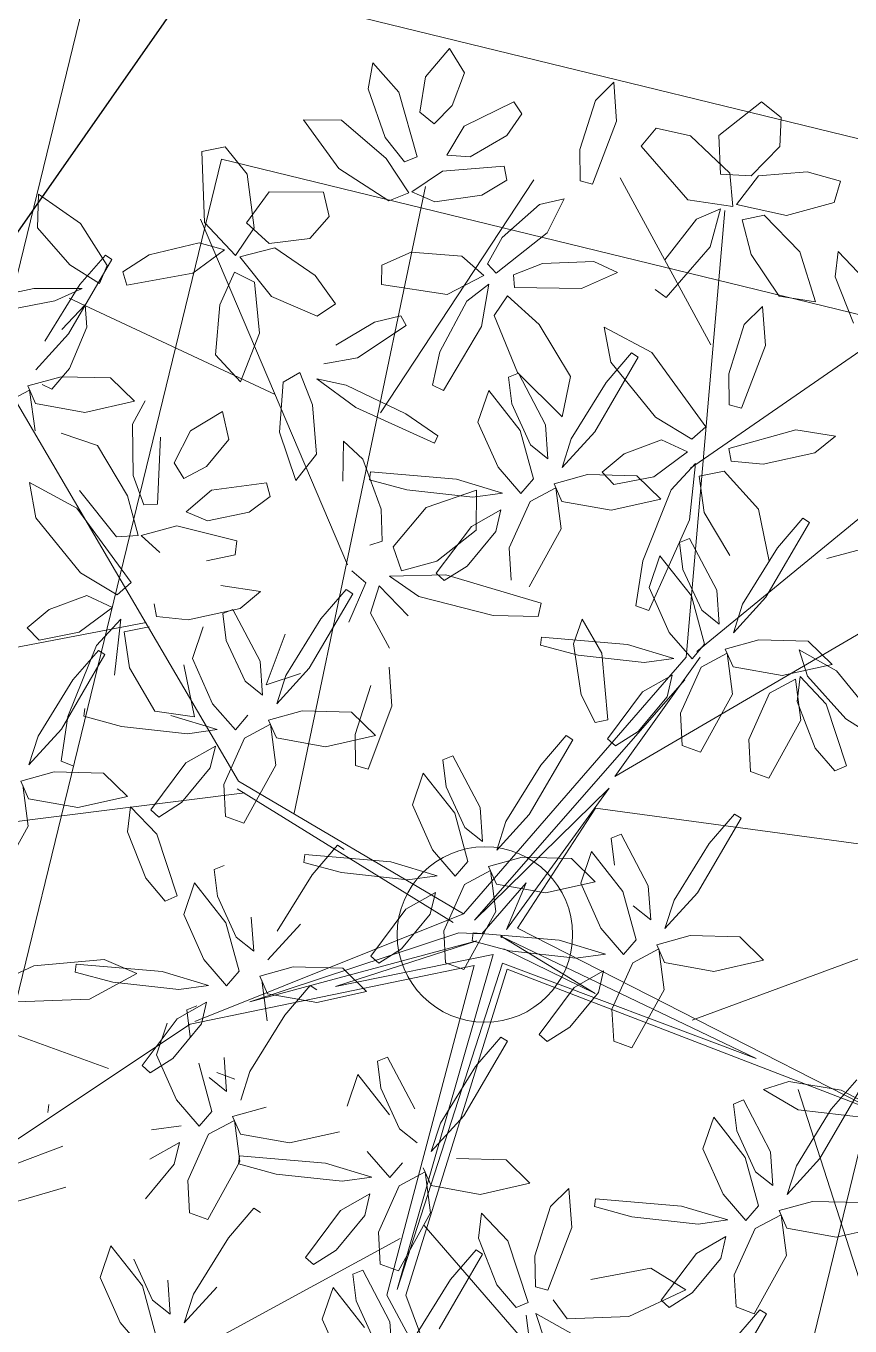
# Model space of a CAD drawing. Header units: millimetres. Extents: x 4980 to 19099, y 3891 to 5773.
# Drawn here: x 11226.82 to 11250.93, y 4977.49 to 5015.51 of the extents above; entities that cross this region are included whole.
import ezdxf

# ---------------------------------------------------------------- set-up
doc = ezdxf.new("R2010")
doc.units = ezdxf.units.MM
doc.layers.add('a yazı', color=30, linetype='Continuous')
for name, color, linetype, lineweight in [('no3_ahşap gorunus on kalın', 34, 'Continuous', 20), ('no3_duvar tarama', 253, 'Continuous', 9), ('no3_ölçü tefriş', 252, 'Continuous', 0)]:
    doc.layers.add(name, color=color, linetype=linetype, lineweight=lineweight)

# ---------------------------------------------------------------- blocks, each defined once
blk = doc.blocks.new('p34')
at = {"color": 44}
for p, q in [((1694.436, -14137.067), (1688.808, -14122.302)), ((1685.654, -14135.103), (1687.026, -14122.623)), ((1698.592, -14133.078), (1693.838, -14122.703)), ((1694.72, -14136.809), (1705.34, -14126.519)), ((1705.965, -14135.169), (1707.275, -14128.65)), ((1701.623, -14138.41), (1710.428, -14131.837)), ((1687.482, -14137.116), (1682.755, -14132.766)), ((1692.198, -14143.891), (1694.497, -14136.818)), ((1692.508, -14144.125), (1694.72, -14136.809)), ((1691.114, -14144.782), (1687.482, -14137.116)), ((1692.508, -14144.125), (1687.589, -14137.234)), ((1682.842, -14144.569), (1676.283, -14137.346)), ((1694.199, -14138.612), (1712.916, -14138.004)), ((1706.176, -14138.29), (1713.856, -14141.038)), ((1691.944, -14144.122), (1688.533, -14138.654)), ((1688.533, -14138.654), (1691.834, -14144.693)), ((1691.834, -14144.693), (1689.564, -14140.991)), ((1689.564, -14140.991), (1691.56, -14145.247)), ((1710.391, -14147.209), (1714.509, -14143.47)), ((1692.072, -14144.782), (1691.944, -14144.122)), ((1692.508, -14144.125), (1701.348, -14148.674)), ((1692.412, -14144.474), (1697.09, -14147.395)), ((1700.697, -14148.791), (1692.412, -14144.474)), ((1681.141, -14144.583), (1678.323, -14147.141)), ((1691.114, -14144.782), (1681.141, -14144.583)), ((1691.56, -14145.247), (1681.376, -14144.838)), ((1681.376, -14144.838), (1691.38, -14145.568)), ((1693.827, -14145.686), (1692.072, -14144.782)), ((1683.379, -14145.161), (1673.489, -14159.11)), ((1681.275, -14145.128), (1678.323, -14147.141)), ((1691.245, -14145.741), (1681.275, -14145.128)), ((1690.433, -14153.439), (1692.127, -14145.361)), ((1691.38, -14145.568), (1690.433, -14153.439)), ((1692.127, -14145.361), (1691.165, -14148.417)), ((1691.165, -14148.417), (1691.795, -14145.506)), ((1697.09, -14147.395), (1692.365, -14145.451)), ((1692.365, -14145.451), (1693.827, -14145.686)), ((1689.745, -14157.312), (1691.245, -14145.741)), ((1692.477, -14145.759), (1689.745, -14157.312)), ((1696.426, -14147.139), (1692.477, -14145.759)), ((1701.348, -14148.674), (1714.309, -14146.676)), ((1696.426, -14147.139), (1697.633, -14158.576)), ((1701.444, -14149.067), (1697.468, -14147.471)), ((1709.373, -14159.799), (1697.468, -14147.471)), ((1706.751, -14147.489), (1713.483, -14153.476)), ((1701.586, -14148.938), (1711.355, -14156.272)), ((1691.075, -14151.353), (1700.732, -14165.701)), ((1705.13, -14151.986), (1709.373, -14159.799)), ((1689.842, -14154.849), (1677.356, -14162.512))]:
    blk.add_line(p, q, dxfattribs=at)
at = {"color": 68}
for p, q in [((1707.299, -14127.572), (1706.194, -14125.302)), ((1706.287, -14126.49), (1707.094, -14128.259)), ((1703.816, -14127.522), (1704.388, -14128.161)), ((1704.492, -14128.078), (1704.044, -14128.424)), ((1704.987, -14128.966), (1704.492, -14128.078)), ((1704.388, -14128.161), (1703.265, -14128.596)), ((1704.044, -14128.424), (1704.133, -14129.884)), ((1704.632, -14128.476), (1704.57, -14128.785)), ((1705.009, -14128.198), (1706.251, -14128.874)), ((1703.386, -14129.355), (1703.285, -14130.469)), ((1681.985, -14134.71), (1681.018, -14133.025)), ((1682.293, -14133.116), (1683.135, -14134.34))]:
    blk.add_line(p, q, dxfattribs=at)
at = {"color": 66}
for p, q in [((1709.056, -14127.259), (1708.222, -14128.44)), ((1710.011, -14127.055), (1709.056, -14127.259)), ((1709.476, -14128.448), (1710.011, -14127.055)), ((1707.641, -14128.944), (1707.299, -14127.572)), ((1707.732, -14128.861), (1705.883, -14128.258)), ((1707.094, -14128.259), (1707.641, -14128.944)), ((1708.222, -14128.44), (1707.903, -14129.405)), ((1708.46, -14129.501), (1709.476, -14128.448)), ((1700.797, -14129.224), (1701.756, -14128.794)), ((1701.756, -14128.794), (1701.364, -14130.323)), ((1704.57, -14128.785), (1705.276, -14129.141)), ((1706.251, -14128.874), (1708.67, -14129.595)), ((1707.196, -14129.148), (1706.333, -14128.656)), ((1708.746, -14129.378), (1707.732, -14128.861)), ((1699.551, -14130.874), (1700.797, -14129.224)), ((1705.293, -14130.379), (1704.987, -14128.966)), ((1705.276, -14129.141), (1706.574, -14129.345)), ((1706.574, -14129.345), (1707.196, -14129.148)), ((1707.903, -14129.405), (1708.46, -14129.501)), ((1708.67, -14129.595), (1708.746, -14129.378)), ((1697.617, -14129.738), (1697.348, -14130.162)), ((1698.284, -14130.237), (1697.617, -14129.738)), ((1708.045, -14130.193), (1708.391, -14129.995)), ((1708.391, -14129.995), (1709.057, -14130.621)), ((1697.348, -14130.162), (1697.846, -14131.243)), ((1698.948, -14131.205), (1698.284, -14130.237)), ((1708.844, -14131.988), (1708.045, -14130.193)), ((1691.987, -14131.136), (1690.112, -14130.628)), ((1693.111, -14130.701), (1691.987, -14131.136)), ((1693.214, -14130.618), (1692.766, -14130.964)), ((1693.709, -14131.506), (1693.214, -14130.618)), ((1694.606, -14130.798), (1693.732, -14130.738)), ((1693.732, -14130.738), (1694.973, -14131.414)), ((1709.057, -14130.621), (1709.746, -14131.962)), ((1692.766, -14130.964), (1692.855, -14132.424)), ((1699.174, -14132.068), (1699.551, -14130.874)), ((1687.498, -14134.079), (1686.764, -14131.488)), ((1687.271, -14131.287), (1688.052, -14132.266)), ((1697.846, -14131.243), (1698.783, -14132.024)), ((1698.783, -14132.024), (1698.948, -14131.205)), ((1688.052, -14132.266), (1688.726, -14134.221)), ((1699.623, -14132.377), (1699.174, -14132.068)), ((1688.395, -14133.462), (1688.166, -14133.487)), ((1688.785, -14135.956), (1688.395, -14133.462)), ((1684.219, -14133.661), (1683.99, -14133.686)), ((1688.166, -14133.487), (1688.136, -14134.625)), ((1688.549, -14135.256), (1687.498, -14134.079)), ((1688.726, -14134.221), (1688.549, -14135.256)), ((1688.136, -14134.625), (1688.387, -14136.553)), ((1679.661, -14136.312), (1678.517, -14137.197)), ((1680.634, -14136.398), (1679.661, -14136.312)), ((1679.714, -14137.573), (1680.634, -14136.398)), ((1678.517, -14137.197), (1677.929, -14138.025)), ((1680.409, -14137.146), (1679.38, -14137.964)), ((1678.433, -14138.281), (1679.714, -14137.573)), ((1679.38, -14137.964), (1679.105, -14138.555)), ((1679.105, -14138.555), (1680.052, -14138.253)), ((1679.829, -14139.082), (1678.955, -14139.021)), ((1678.955, -14139.021), (1680.196, -14139.698))]:
    blk.add_line(p, q, dxfattribs=at)
at = {"color": 64}
for p, q in [((1704.133, -14129.884), (1704.797, -14131.22)), ((1701.364, -14130.323), (1699.623, -14132.377)), ((1700.821, -14131.648), (1701.878, -14130.272)), ((1704.797, -14131.22), (1705.293, -14130.379)), ((1696.454, -14131.401), (1694.606, -14130.798)), ((1703.285, -14130.469), (1702.057, -14131.672)), ((1694.015, -14132.919), (1693.709, -14131.506)), ((1694.056, -14131.628), (1695.374, -14131.51)), ((1694.973, -14131.414), (1697.392, -14132.135)), ((1695.374, -14131.51), (1697.589, -14131.832)), ((1697.468, -14131.918), (1696.454, -14131.401)), ((1702.674, -14131.693), (1704.136, -14131.323)), ((1704.136, -14131.323), (1704.878, -14131.515)), ((1710.362, -14131.973), (1712.36, -14131.405)), ((1712.36, -14131.405), (1712.656, -14132.03)), ((1694.01, -14132.023), (1694.056, -14131.628)), ((1695.726, -14131.939), (1695.498, -14131.964)), ((1697.392, -14132.135), (1697.468, -14131.918)), ((1697.589, -14131.832), (1698.51, -14132.338)), ((1701.005, -14132.25), (1700.821, -14131.648)), ((1702.057, -14131.672), (1701.005, -14132.25)), ((1701.915, -14132.202), (1702.674, -14131.693)), ((1695.498, -14131.964), (1695.467, -14133.101)), ((1698.51, -14132.338), (1696.87, -14132.551)), ((1702.029, -14132.583), (1701.915, -14132.202)), ((1703.958, -14132.208), (1702.029, -14132.583)), ((1709.726, -14132.729), (1708.844, -14131.988)), ((1709.636, -14133.084), (1710.362, -14131.973)), ((1709.746, -14131.962), (1709.726, -14132.729)), ((1712.656, -14132.03), (1712.029, -14132.843)), ((1692.855, -14132.424), (1693.519, -14133.76)), ((1697.182, -14132.921), (1698.174, -14132.525)), ((1698.174, -14132.525), (1698.489, -14133.202)), ((1700.676, -14132.987), (1701.027, -14132.343)), ((1701.027, -14132.343), (1701.553, -14133.285)), ((1693.519, -14133.76), (1694.015, -14132.919)), ((1696.131, -14133.945), (1697.182, -14132.921)), ((1702.946, -14133.155), (1703.323, -14132.77)), ((1703.323, -14132.77), (1704.345, -14133.016)), ((1704.345, -14133.016), (1705.111, -14133.791)), ((1706.68, -14133.201), (1708.13, -14132.973)), ((1708.13, -14132.973), (1709.159, -14133.168)), ((1710.553, -14133.415), (1709.636, -14133.084)), ((1712.029, -14132.843), (1710.553, -14133.415)), ((1695.467, -14133.101), (1695.718, -14135.029)), ((1699.172, -14133.181), (1698.827, -14133.333)), ((1698.827, -14133.333), (1698.959, -14134.26)), ((1701.553, -14133.285), (1701.542, -14135.094)), ((1701.9, -14134.124), (1702.007, -14133.45)), ((1702.007, -14133.45), (1702.804, -14134.026)), ((1703.439, -14133.722), (1702.946, -14133.155)), ((1706.084, -14134.092), (1706.68, -14133.201)), ((1708.726, -14134.39), (1709.632, -14133.207)), ((1709.159, -14133.168), (1709.009, -14133.807)), ((1709.632, -14133.207), (1710.124, -14134.144)), ((1710.218, -14133.955), (1710.642, -14133.163)), ((1710.642, -14133.163), (1711.681, -14133.597)), ((1704.364, -14134.167), (1703.439, -14133.722)), ((1705.111, -14133.791), (1704.364, -14134.167)), ((1709.009, -14133.807), (1707.601, -14134.295)), ((1711.681, -14133.597), (1712.048, -14135.141)), ((1691.321, -14134.842), (1692.515, -14134.003)), ((1692.515, -14134.003), (1693.247, -14133.916)), ((1693.247, -14133.916), (1692.648, -14134.852)), ((1696.248, -14135.107), (1696.131, -14133.945)), ((1702.436, -14135.243), (1701.9, -14134.124)), ((1702.804, -14134.026), (1703.397, -14135.533)), ((1707.601, -14134.295), (1706.084, -14134.092)), ((1710.124, -14134.144), (1709.626, -14135.48)), ((1710.641, -14135.074), (1710.218, -14133.955)), ((1712.824, -14135.418), (1713.963, -14134.069)), ((1713.963, -14134.069), (1714.22, -14135.158)), ((1693.301, -14134.514), (1693.151, -14134.791)), ((1694.874, -14135.185), (1693.301, -14134.514)), ((1696.04, -14135.844), (1696.116, -14134.433)), ((1697.652, -14134.445), (1696.248, -14135.107)), ((1698.959, -14134.26), (1699.644, -14135.657)), ((1701.126, -14135.14), (1700.758, -14134.372)), ((1708.476, -14135.818), (1708.726, -14134.39)), ((1690.806, -14135.558), (1691.321, -14134.842)), ((1692.648, -14134.852), (1691.036, -14135.857)), ((1693.151, -14134.791), (1693.721, -14135.339)), ((1697.887, -14134.65), (1696.743, -14135.534)), ((1698.86, -14134.736), (1697.887, -14134.65)), ((1700.262, -14136.123), (1700.157, -14134.95)), ((1693.721, -14135.339), (1694.902, -14135.915)), ((1695.554, -14135.909), (1694.874, -14135.185)), ((1695.718, -14135.029), (1696.04, -14135.844)), ((1699.374, -14135.205), (1698.635, -14135.483)), ((1699.56, -14135.459), (1699.374, -14135.205)), ((1701.542, -14135.094), (1701.126, -14135.14)), ((1703.03, -14135.736), (1702.436, -14135.243)), ((1706.366, -14135.309), (1704.923, -14135.551)), ((1706.757, -14135.718), (1706.366, -14135.309)), ((1711.392, -14135.47), (1710.641, -14135.074)), ((1712.048, -14135.141), (1711.392, -14135.47)), ((1714.22, -14135.158), (1713.439, -14136.689)), ((1691.036, -14135.857), (1690.806, -14135.558)), ((1696.743, -14135.534), (1696.154, -14136.363)), ((1698.635, -14135.483), (1697.606, -14136.301)), ((1698.277, -14136.591), (1699.56, -14135.459)), ((1699.644, -14135.657), (1700.262, -14136.123)), ((1703.397, -14135.533), (1703.03, -14135.736)), ((1704.923, -14135.551), (1703.665, -14136.352)), ((1705.927, -14136.303), (1706.757, -14135.718)), ((1709.626, -14135.48), (1708.962, -14136.255)), ((1712.258, -14137.059), (1712.824, -14135.418)), ((1714.03, -14136.513), (1715.299, -14135.697)), ((1715.299, -14135.697), (1716.064, -14135.644)), ((1716.064, -14135.644), (1715.411, -14136.594)), ((1685.969, -14136.037), (1685.82, -14136.314)), ((1687.543, -14136.708), (1685.969, -14136.037)), ((1688.709, -14137.368), (1688.785, -14135.956)), ((1694.902, -14135.915), (1695.554, -14135.909)), ((1708.962, -14136.255), (1708.476, -14135.818)), ((1686.38, -14136.372), (1685.235, -14137.256)), ((1685.82, -14136.314), (1686.39, -14136.862)), ((1687.352, -14136.458), (1686.38, -14136.372)), ((1690.556, -14136.173), (1689.412, -14137.057)), ((1691.529, -14136.259), (1690.556, -14136.173)), ((1690.608, -14137.433), (1691.529, -14136.259)), ((1693.628, -14136.687), (1694.527, -14136.412)), ((1694.527, -14136.412), (1695.987, -14136.683)), ((1696.154, -14136.363), (1696.659, -14136.619)), ((1697.606, -14136.301), (1697.331, -14136.893)), ((1703.665, -14136.352), (1704.553, -14136.756)), ((1704.553, -14136.756), (1705.927, -14136.303)), ((1707.172, -14136.345), (1707.573, -14137.254)), ((1713.472, -14137.236), (1714.03, -14136.513)), ((1684.211, -14136.752), (1684.532, -14137.567)), ((1686.39, -14136.862), (1687.571, -14137.439)), ((1688.223, -14137.432), (1687.543, -14136.708)), ((1688.387, -14136.553), (1688.709, -14137.368)), ((1692.043, -14136.728), (1691.304, -14137.007)), ((1692.229, -14136.982), (1692.043, -14136.728)), ((1693.561, -14137.249), (1693.628, -14136.687)), ((1695.987, -14136.683), (1696.56, -14137.323)), ((1697.331, -14136.893), (1698.277, -14136.591)), ((1708.711, -14137.493), (1707.789, -14136.556)), ((1713.439, -14136.689), (1712.625, -14137.57)), ((1715.411, -14136.594), (1713.702, -14137.561)), ((1682.213, -14137.061), (1683.394, -14137.637)), ((1684.046, -14137.631), (1683.366, -14136.907)), ((1685.235, -14137.256), (1684.647, -14138.085)), ((1687.867, -14136.927), (1687.127, -14137.206)), ((1688.052, -14137.181), (1687.867, -14136.927)), ((1689.412, -14137.057), (1688.823, -14137.886)), ((1691.304, -14137.007), (1690.275, -14137.825)), ((1695.436, -14137.758), (1693.561, -14137.249)), ((1698.206, -14137.822), (1697.652, -14136.93)), ((1697.652, -14136.93), (1699.22, -14137.114)), ((1712.625, -14137.57), (1712.258, -14137.059)), ((1713.702, -14137.561), (1713.472, -14137.236)), ((1714.988, -14137.328), (1716.034, -14137.236)), ((1716.034, -14137.236), (1717.007, -14137.729)), ((1683.394, -14137.637), (1684.046, -14137.631)), ((1685.151, -14138.341), (1686.432, -14137.632)), ((1687.571, -14137.439), (1688.223, -14137.432)), ((1689.328, -14138.142), (1690.608, -14137.433)), ((1698.054, -14137.419), (1697.18, -14137.359)), ((1697.18, -14137.359), (1698.422, -14138.035)), ((1699.903, -14138.022), (1698.054, -14137.419)), ((1705.114, -14137.437), (1703.966, -14137.697)), ((1709.066, -14138.199), (1708.711, -14137.493)), ((1709.83, -14137.432), (1710.381, -14137.303)), ((1709.994, -14139.368), (1709.83, -14137.432)), ((1710.381, -14137.303), (1710.947, -14138.053)), ((1712.547, -14138.374), (1712.675, -14137.652)), ((1712.675, -14137.652), (1713.472, -14138.378)), ((1714.752, -14137.813), (1714.988, -14137.328)), ((1686.098, -14138.024), (1685.823, -14138.615)), ((1688.823, -14137.886), (1689.328, -14138.142)), ((1690.275, -14137.825), (1690, -14138.416)), ((1698.422, -14138.035), (1700.841, -14138.756)), ((1700.917, -14138.539), (1699.903, -14138.022)), ((1715.4, -14138.193), (1714.752, -14137.813)), ((1682.053, -14138.971), (1682.121, -14138.409)), ((1682.121, -14138.409), (1683.019, -14138.134)), ((1683.019, -14138.134), (1684.48, -14138.406)), ((1684.48, -14138.406), (1685.052, -14139.045)), ((1684.647, -14138.085), (1685.151, -14138.341)), ((1685.823, -14138.615), (1686.77, -14138.313)), ((1686.23, -14138.772), (1686.297, -14138.21)), ((1690, -14138.416), (1690.946, -14138.114)), ((1708.833, -14138.411), (1709.066, -14138.199)), ((1710.947, -14138.053), (1711.192, -14139.518)), ((1713.064, -14139.662), (1712.547, -14138.374)), ((1713.472, -14138.378), (1714.037, -14140.097)), ((1714.068, -14139.064), (1713.956, -14138.391)), ((1713.956, -14138.391), (1714.894, -14138.684)), ((1716.419, -14138.322), (1715.4, -14138.193)), ((1689.332, -14138.763), (1688.884, -14139.108)), ((1689.827, -14139.65), (1689.332, -14138.763)), ((1700.841, -14138.756), (1700.917, -14138.539)), ((1701.487, -14138.568), (1701.24, -14139.054)), ((1714.894, -14138.684), (1715.935, -14139.924)), ((1681.677, -14139.685), (1679.829, -14139.082)), ((1683.928, -14139.48), (1682.053, -14138.971)), ((1685.052, -14139.045), (1683.928, -14139.48)), ((1685.155, -14138.962), (1684.708, -14139.307)), ((1685.65, -14139.849), (1685.155, -14138.962)), ((1686.547, -14139.142), (1685.673, -14139.081)), ((1688.396, -14139.744), (1686.547, -14139.142)), ((1689.228, -14138.846), (1688.105, -14139.281)), ((1688.884, -14139.108), (1688.973, -14140.569)), ((1689.849, -14138.882), (1691.091, -14139.558)), ((1692.572, -14139.545), (1690.723, -14138.943)), ((1701.24, -14139.054), (1700.006, -14138.839)), ((1702.343, -14138.908), (1702.54, -14139.23)), ((1702.54, -14139.23), (1703.441, -14138.976)), ((1714.932, -14139.954), (1714.068, -14139.064)), ((1683.85, -14139.46), (1683.819, -14140.597)), ((1684.079, -14139.435), (1683.85, -14139.46)), ((1684.468, -14141.929), (1684.079, -14139.435)), ((1684.708, -14139.307), (1684.796, -14140.768)), ((1693.586, -14140.062), (1692.572, -14139.545)), ((1692.867, -14139.229), (1692.836, -14140.366)), ((1693.096, -14139.204), (1692.867, -14139.229)), ((1693.485, -14141.698), (1693.096, -14139.204)), ((1700.415, -14139.392), (1699.544, -14140.179)), ((1701.248, -14139.447), (1700.415, -14139.392)), ((1700.599, -14140.479), (1701.248, -14139.447)), ((1710.787, -14140.275), (1709.994, -14139.368)), ((1711.192, -14139.518), (1710.787, -14140.275)), ((1682.691, -14140.201), (1681.677, -14139.685)), ((1689.409, -14140.261), (1688.396, -14139.744)), ((1690.133, -14141.064), (1689.827, -14139.65)), ((1701.216, -14140.656), (1701.596, -14139.676)), ((1701.596, -14139.676), (1702.024, -14141.273)), ((1701.826, -14139.985), (1702.454, -14139.583)), ((1713.656, -14140.273), (1713.064, -14139.662)), ((1682.615, -14140.419), (1682.691, -14140.201)), ((1689.333, -14140.479), (1689.409, -14140.261)), ((1702.35, -14140.915), (1701.826, -14139.985)), ((1710.947, -14140.612), (1711.149, -14140.294)), ((1711.149, -14140.294), (1711.999, -14140.532)), ((1714.037, -14140.097), (1713.656, -14140.273)), ((1683.819, -14140.597), (1684.07, -14142.525)), ((1688.973, -14140.569), (1689.637, -14141.905)), ((1712.444, -14141.783), (1710.947, -14140.612)), ((1711.999, -14140.532), (1713.196, -14141.367)), ((1684.796, -14140.768), (1685.46, -14142.104)), ((1689.637, -14141.905), (1690.133, -14141.064)), ((1681.653, -14142.01), (1681.503, -14142.287)), ((1683.226, -14142.681), (1681.653, -14142.01)), ((1687.212, -14142.232), (1686.239, -14142.146)), ((1681.503, -14142.287), (1682.073, -14142.834)), ((1686.291, -14143.406), (1687.212, -14142.232)), ((1680.019, -14142.917), (1678.875, -14143.801)), ((1680.992, -14143.003), (1680.019, -14142.917)), ((1682.073, -14142.834), (1683.254, -14143.411)), ((1683.906, -14143.405), (1683.226, -14142.681)), ((1686.987, -14142.979), (1685.958, -14143.797)), ((1686.629, -14144.086), (1687.912, -14142.955)), ((1687.726, -14142.701), (1686.987, -14142.979)), ((1687.912, -14142.955), (1687.726, -14142.701)), ((1680.071, -14144.177), (1680.992, -14143.003)), ((1680.409, -14144.857), (1681.692, -14143.726)), ((1681.506, -14143.472), (1680.767, -14143.75)), ((1681.692, -14143.726), (1681.506, -14143.472)), ((1680.767, -14143.75), (1679.738, -14144.568)), ((1679.463, -14145.16), (1680.409, -14144.857))]:
    blk.add_line(p, q, dxfattribs=at)
at = {"color": 62}
for p, q in [((1706.693, -14136.245), (1706.151, -14137.55)), ((1706.725, -14137.12), (1706.693, -14136.245)), ((1696.663, -14137.239), (1696.215, -14137.585)), ((1697.158, -14138.127), (1696.663, -14137.239)), ((1706.32, -14139.022), (1706.725, -14137.12)), ((1707.573, -14137.254), (1708.833, -14138.411)), ((1696.56, -14137.323), (1695.436, -14137.758)), ((1696.215, -14137.585), (1696.304, -14139.046)), ((1704.734, -14138.111), (1705.114, -14137.437)), ((1706.151, -14137.55), (1705.689, -14140.032)), ((1717.007, -14137.729), (1716.419, -14138.322)), ((1697.464, -14139.541), (1697.158, -14138.127)), ((1703.441, -14138.976), (1704.734, -14138.111)), ((1704.425, -14138.414), (1704.196, -14138.439)), ((1704.814, -14140.908), (1704.425, -14138.414)), ((1704.196, -14138.439), (1704.165, -14139.576)), ((1696.304, -14139.046), (1696.968, -14140.382)), ((1705.913, -14140.084), (1706.32, -14139.022)), ((1696.968, -14140.382), (1697.464, -14139.541)), ((1707.316, -14139.582), (1708.316, -14139.555)), ((1708.316, -14139.555), (1709.94, -14139.971)), ((1695.975, -14140.027), (1696.855, -14139.797)), ((1696.855, -14139.797), (1698.359, -14139.901)), ((1702.454, -14139.583), (1703.798, -14140.247)), ((1704.165, -14139.576), (1704.416, -14141.504)), ((1707.24, -14139.93), (1707.316, -14139.582)), ((1709.326, -14140.566), (1707.24, -14139.93)), ((1715.935, -14139.924), (1715.651, -14140.233)), ((1693.51, -14140.28), (1693.586, -14140.062)), ((1695.964, -14140.404), (1695.975, -14140.027)), ((1699.004, -14140.296), (1697.913, -14140.644)), ((1703.798, -14140.247), (1704.641, -14141.55)), ((1705.689, -14140.032), (1705.913, -14140.084)), ((1709.94, -14139.971), (1710.576, -14140.474)), ((1715.651, -14140.233), (1714.932, -14139.954)), ((1692.836, -14140.366), (1693.088, -14142.294)), ((1697.913, -14140.644), (1695.964, -14140.404)), ((1701.191, -14142.894), (1701.216, -14140.656)), ((1710.576, -14140.474), (1709.326, -14140.566)), ((1701.999, -14140.989), (1701.849, -14141.266)), ((1703.572, -14141.66), (1701.999, -14140.989)), ((1703.505, -14141.82), (1702.35, -14140.915)), ((1704.738, -14142.319), (1704.814, -14140.908)), ((1709.724, -14140.847), (1708.264, -14141.905)), ((1710.381, -14141.086), (1709.724, -14140.847)), ((1701.849, -14141.266), (1702.419, -14141.813)), ((1702.024, -14141.273), (1701.881, -14144.178)), ((1706.585, -14141.125), (1705.441, -14142.009)), ((1707.558, -14141.211), (1706.585, -14141.125)), ((1706.638, -14142.385), (1707.558, -14141.211)), ((1709.787, -14142.189), (1710.381, -14141.086)), ((1710.662, -14141.231), (1711.019, -14141.112)), ((1711.104, -14143.144), (1710.662, -14141.231)), ((1711.019, -14141.112), (1711.537, -14141.86)), ((1713.196, -14141.367), (1713.529, -14142.025)), ((1690.67, -14141.779), (1690.521, -14142.056)), ((1692.243, -14142.45), (1690.67, -14141.779)), ((1693.409, -14143.109), (1693.485, -14141.698)), ((1702.419, -14141.813), (1703.6, -14142.39)), ((1704.641, -14141.55), (1703.505, -14141.82)), ((1704.252, -14142.384), (1703.572, -14141.66)), ((1704.416, -14141.504), (1704.738, -14142.319)), ((1708.072, -14141.68), (1707.333, -14141.958)), ((1708.258, -14141.934), (1708.072, -14141.68)), ((1713.529, -14142.025), (1712.444, -14141.783)), ((1684.392, -14143.34), (1684.468, -14141.929)), ((1690.521, -14142.056), (1691.09, -14142.603)), ((1695.257, -14141.915), (1694.112, -14142.799)), ((1696.229, -14142.001), (1695.257, -14141.915)), ((1695.309, -14143.175), (1696.229, -14142.001)), ((1705.441, -14142.009), (1704.853, -14142.838)), ((1707.333, -14141.958), (1706.304, -14142.776)), ((1706.976, -14143.065), (1708.258, -14141.934)), ((1708.264, -14141.905), (1707.316, -14143.481)), ((1708.521, -14143.442), (1709.787, -14142.189)), ((1711.537, -14141.86), (1711.955, -14143.309)), ((1714.154, -14142.358), (1715.034, -14142.128)), ((1715.034, -14142.128), (1716.539, -14142.232)), ((1684.07, -14142.525), (1684.392, -14143.34)), ((1691.09, -14142.603), (1692.271, -14143.18)), ((1692.923, -14143.174), (1692.243, -14142.45)), ((1693.088, -14142.294), (1693.409, -14143.109)), ((1696.743, -14142.47), (1696.004, -14142.748)), ((1696.929, -14142.724), (1696.743, -14142.47)), ((1703.6, -14142.39), (1704.252, -14142.384)), ((1705.357, -14143.093), (1706.638, -14142.385)), ((1714.144, -14142.735), (1714.154, -14142.358)), ((1716.539, -14142.232), (1717.184, -14142.627)), ((1694.112, -14142.799), (1693.524, -14143.628)), ((1696.004, -14142.748), (1694.975, -14143.566)), ((1695.647, -14143.855), (1696.929, -14142.724)), ((1701.483, -14144.185), (1701.191, -14142.894)), ((1702.327, -14143.162), (1703.225, -14142.886)), ((1703.225, -14142.886), (1704.686, -14143.158)), ((1704.853, -14142.838), (1705.357, -14143.093)), ((1706.304, -14142.776), (1706.029, -14143.368)), ((1716.093, -14142.974), (1714.144, -14142.735)), ((1717.184, -14142.627), (1716.093, -14142.974)), ((1685.095, -14143.03), (1684.507, -14143.859)), ((1692.271, -14143.18), (1692.923, -14143.174)), ((1694.028, -14143.883), (1695.309, -14143.175)), ((1704.686, -14143.158), (1705.258, -14143.797)), ((1711.805, -14144.05), (1711.104, -14143.144)), ((1711.955, -14143.309), (1711.805, -14144.05)), ((1683.254, -14143.411), (1683.906, -14143.405)), ((1690.998, -14143.952), (1691.896, -14143.677)), ((1691.896, -14143.677), (1693.357, -14143.948)), ((1693.524, -14143.628), (1694.028, -14143.883)), ((1694.975, -14143.566), (1694.7, -14144.158)), ((1704.134, -14144.232), (1702.259, -14143.724)), ((1705.361, -14143.714), (1704.913, -14144.06)), ((1705.856, -14144.602), (1705.361, -14143.714)), ((1707.316, -14143.481), (1708.521, -14143.442)), ((1681.98, -14144.183), (1682.879, -14143.907)), ((1682.879, -14143.907), (1684.339, -14144.179)), ((1684.507, -14143.859), (1685.011, -14144.114)), ((1685.958, -14143.797), (1685.683, -14144.389)), ((1690.93, -14144.514), (1690.998, -14143.952)), ((1693.357, -14143.948), (1693.929, -14144.588)), ((1694.7, -14144.158), (1695.647, -14143.855)), ((1705.258, -14143.797), (1704.134, -14144.232)), ((1704.913, -14144.06), (1705.002, -14145.52)), ((1708.601, -14144.497), (1706.753, -14143.894)), ((1709.204, -14144.484), (1710.162, -14144.053)), ((1710.162, -14144.053), (1709.771, -14145.583)), ((1714.353, -14145.55), (1715.553, -14143.855)), ((1715.553, -14143.855), (1716.176, -14144.156)), ((1681.913, -14144.745), (1681.98, -14144.183)), ((1684.339, -14144.179), (1684.912, -14144.818)), ((1694.032, -14144.504), (1693.584, -14144.85)), ((1694.527, -14145.392), (1694.032, -14144.504)), ((1700.684, -14144.451), (1700.653, -14145.588)), ((1700.912, -14144.426), (1700.684, -14144.451)), ((1701.302, -14146.92), (1700.912, -14144.426)), ((1701.881, -14144.178), (1701.483, -14144.185)), ((1709.615, -14145.014), (1708.601, -14144.497)), ((1716.176, -14144.156), (1716.196, -14145.183)), ((1683.788, -14145.253), (1681.913, -14144.745)), ((1684.912, -14144.818), (1683.788, -14145.253)), ((1685.015, -14144.735), (1684.567, -14145.081)), ((1686.407, -14144.915), (1685.533, -14144.855)), ((1685.533, -14144.855), (1686.774, -14145.531)), ((1692.805, -14145.023), (1690.93, -14144.514)), ((1691.807, -14144.554), (1691.776, -14145.691)), ((1692.036, -14144.529), (1691.807, -14144.554)), ((1692.425, -14147.023), (1692.036, -14144.529)), ((1693.929, -14144.588), (1692.805, -14145.023)), ((1693.584, -14144.85), (1693.673, -14146.31)), ((1695.424, -14144.684), (1694.55, -14144.624)), ((1694.55, -14144.624), (1695.791, -14145.3)), ((1697.273, -14145.287), (1695.424, -14144.684)), ((1684.567, -14145.081), (1684.656, -14146.541)), ((1688.255, -14145.518), (1686.407, -14144.915)), ((1709.539, -14145.231), (1709.615, -14145.014)), ((1711.431, -14145.614), (1711.577, -14145.243)), ((1716.196, -14145.183), (1715.404, -14146.554)), ((1685.816, -14147.036), (1685.51, -14145.623)), ((1686.774, -14145.531), (1689.193, -14146.252)), ((1689.269, -14146.035), (1688.255, -14145.518)), ((1694.833, -14146.806), (1694.527, -14145.392)), ((1695.791, -14145.3), (1698.21, -14146.021)), ((1698.286, -14145.804), (1697.273, -14145.287)), ((1699.554, -14145.948), (1700.951, -14145.379)), ((1700.653, -14145.588), (1700.904, -14147.516)), ((1701.704, -14145.45), (1700.877, -14146.242)), ((1700.951, -14145.379), (1701.704, -14145.45)), ((1713.178, -14146.512), (1711.431, -14145.614)), ((1712.488, -14145.313), (1713.866, -14145.927)), ((1714.482, -14146.871), (1714.353, -14145.55)), ((1682.035, -14146.289), (1680.187, -14145.686)), ((1691.776, -14145.691), (1692.028, -14147.62)), ((1698.21, -14146.021), (1698.286, -14145.804)), ((1698.865, -14146.541), (1699.554, -14145.948)), ((1713.866, -14145.927), (1714.33, -14146.537)), ((1715.316, -14146.301), (1716.398, -14145.989)), ((1716.398, -14145.989), (1717.651, -14146.962)), ((1680.554, -14146.302), (1682.973, -14147.023)), ((1683.049, -14146.806), (1682.035, -14146.289)), ((1689.193, -14146.252), (1689.269, -14146.035)), ((1693.673, -14146.31), (1694.337, -14147.646)), ((1700.877, -14146.242), (1699.022, -14146.884)), ((1715.481, -14147.184), (1715.316, -14146.301)), ((1683.396, -14146.796), (1684.129, -14146.708)), ((1684.129, -14146.708), (1683.53, -14147.645)), ((1684.656, -14146.541), (1685.32, -14147.877)), ((1699.022, -14146.884), (1698.865, -14146.541)), ((1714.33, -14146.537), (1713.178, -14146.512)), ((1715.404, -14146.554), (1714.482, -14146.871)), ((1682.202, -14147.635), (1683.396, -14146.796)), ((1682.973, -14147.023), (1683.049, -14146.806)), ((1685.32, -14147.877), (1685.816, -14147.036)), ((1689.61, -14147.104), (1689.461, -14147.381)), ((1691.184, -14147.775), (1689.61, -14147.104)), ((1692.349, -14148.435), (1692.425, -14147.023)), ((1694.337, -14147.646), (1694.833, -14146.806)), ((1698.487, -14147.001), (1698.337, -14147.278)), ((1700.06, -14147.672), (1698.487, -14147.001)), ((1701.226, -14148.331), (1701.302, -14146.92)), ((1714.592, -14148.459), (1714.557, -14146.969)), ((1714.557, -14146.969), (1715.527, -14147.391)), ((1717.651, -14146.962), (1717.346, -14147.63)), ((1689.461, -14147.381), (1690.03, -14147.929)), ((1694.197, -14147.24), (1693.052, -14148.124)), ((1695.169, -14147.326), (1694.197, -14147.24)), ((1694.249, -14148.5), (1695.169, -14147.326)), ((1698.337, -14147.278), (1698.907, -14147.825)), ((1713.239, -14147.728), (1714.163, -14147.235)), ((1714.163, -14147.235), (1714.447, -14147.826)), ((1716.513, -14147.792), (1715.481, -14147.184)), ((1715.527, -14147.391), (1715.976, -14148.744)), ((1681.687, -14148.351), (1682.202, -14147.635)), ((1683.53, -14147.645), (1681.917, -14148.65)), ((1691.863, -14148.499), (1691.184, -14147.775)), ((1692.028, -14147.62), (1692.349, -14148.435)), ((1695.684, -14147.795), (1694.944, -14148.074)), ((1695.869, -14148.049), (1695.684, -14147.795)), ((1698.907, -14147.825), (1700.088, -14148.402)), ((1700.74, -14148.396), (1700.06, -14147.672)), ((1712.252, -14148.813), (1713.239, -14147.728)), ((1714.447, -14147.826), (1713.655, -14149.089)), ((1717.346, -14147.63), (1716.513, -14147.792)), ((1690.03, -14147.929), (1691.211, -14148.505)), ((1693.052, -14148.124), (1692.464, -14148.953)), ((1694.587, -14149.181), (1695.869, -14148.049)), ((1711.2, -14148.02), (1711.845, -14148.414)), ((1681.545, -14148.684), (1680.422, -14149.119)), ((1681.917, -14148.65), (1681.687, -14148.351)), ((1682.411, -14148.753), (1683.291, -14148.523)), ((1683.291, -14148.523), (1684.796, -14148.627)), ((1684.796, -14148.627), (1685.441, -14149.022)), ((1691.211, -14148.505), (1691.863, -14148.499)), ((1692.969, -14149.209), (1694.249, -14148.5)), ((1715.292, -14149.728), (1714.592, -14148.459)), ((1680.97, -14149.376), (1681.66, -14148.951)), ((1681.66, -14148.951), (1681.318, -14150.157)), ((1682.401, -14149.13), (1682.411, -14148.753)), ((1685.441, -14149.022), (1684.35, -14149.37)), ((1689.938, -14149.277), (1690.836, -14149.002)), ((1690.836, -14149.002), (1692.297, -14149.274)), ((1692.464, -14148.953), (1692.969, -14149.209)), ((1693.915, -14148.892), (1693.641, -14149.483)), ((1698.814, -14149.174), (1699.713, -14148.898)), ((1712.346, -14149.882), (1712.252, -14148.813)), ((1715.976, -14148.744), (1715.944, -14149.764)), ((1682.168, -14149.344), (1681.719, -14149.88)), ((1684.35, -14149.37), (1682.401, -14149.13)), ((1689.87, -14149.839), (1689.938, -14149.277)), ((1692.297, -14149.274), (1692.869, -14149.913)), ((1693.641, -14149.483), (1694.587, -14149.181)), ((1698.747, -14149.736), (1698.814, -14149.174)), ((1713.655, -14149.089), (1712.346, -14149.882)), ((1692.973, -14149.83), (1692.525, -14150.175)), ((1693.468, -14150.717), (1692.973, -14149.83)), ((1715.944, -14149.764), (1715.292, -14149.728)), ((1681.719, -14149.88), (1682.213, -14151.614)), ((1685.331, -14149.847), (1685.102, -14149.872)), ((1685.72, -14152.341), (1685.331, -14149.847)), ((1691.745, -14150.348), (1689.87, -14149.839)), ((1692.869, -14149.913), (1691.745, -14150.348)), ((1692.525, -14150.175), (1692.613, -14151.636)), ((1694.364, -14150.01), (1693.49, -14149.949)), ((1693.49, -14149.949), (1694.731, -14150.625)), ((1713.193, -14150.27), (1713.925, -14150.182)), ((1713.925, -14150.182), (1713.326, -14151.119)), ((1683.745, -14151.899), (1683.001, -14150.28)), ((1682.213, -14151.614), (1683.369, -14153.044)), ((1683.369, -14153.044), (1683.745, -14151.899)), ((1682.905, -14152.422), (1682.755, -14152.699)), ((1684.478, -14153.093), (1682.905, -14152.422)), ((1682.755, -14152.699), (1683.325, -14153.247)), ((1688.464, -14152.644), (1687.491, -14152.558)), ((1687.544, -14153.818), (1688.464, -14152.644)), ((1683.325, -14153.247), (1684.506, -14153.823)), ((1685.158, -14153.817), (1684.478, -14153.093)), ((1688.978, -14153.113), (1688.239, -14153.392)), ((1689.164, -14153.367), (1688.978, -14153.113)), ((1687.882, -14154.499), (1689.164, -14153.367)), ((1683.233, -14154.595), (1684.131, -14154.32)), ((1683.317, -14155.288), (1682.304, -14154.771)), ((1683.165, -14155.157), (1683.233, -14154.595)), ((1680.823, -14154.784), (1683.242, -14155.506))]:
    blk.add_line(p, q, dxfattribs=at)
at = {"color": 60}
for p, q in [((1706.029, -14143.368), (1706.976, -14143.065)), ((1706.753, -14143.894), (1705.879, -14143.834)), ((1705.879, -14143.834), (1707.12, -14144.51)), ((1707.957, -14146.133), (1709.204, -14144.484)), ((1706.162, -14146.015), (1705.856, -14144.602)), ((1707.12, -14144.51), (1709.539, -14145.231)), ((1706.024, -14144.997), (1705.754, -14145.421)), ((1706.691, -14145.497), (1706.024, -14144.997)), ((1705.002, -14145.52), (1705.666, -14146.856)), ((1705.754, -14145.421), (1706.253, -14146.503)), ((1707.355, -14146.465), (1706.691, -14145.497)), ((1709.771, -14145.583), (1708.029, -14147.636)), ((1705.666, -14146.856), (1706.162, -14146.015)), ((1707.58, -14147.327), (1707.957, -14146.133)), ((1702.462, -14146.887), (1703.781, -14146.769)), ((1703.781, -14146.769), (1705.996, -14147.091)), ((1706.253, -14146.503), (1707.19, -14147.283)), ((1707.19, -14147.283), (1707.355, -14146.465)), ((1703.073, -14147.137), (1701.929, -14148.021)), ((1702.417, -14147.283), (1702.462, -14146.887)), ((1704.046, -14147.223), (1703.073, -14147.137)), ((1705.996, -14147.091), (1706.916, -14147.598)), ((1700.904, -14147.516), (1701.226, -14148.331)), ((1705.277, -14147.81), (1702.417, -14147.283)), ((1703.125, -14148.397), (1704.046, -14147.223)), ((1708.029, -14147.636), (1707.58, -14147.327)), ((1704.56, -14147.691), (1703.821, -14147.97)), ((1704.746, -14147.946), (1704.56, -14147.691)), ((1706.916, -14147.598), (1705.277, -14147.81)), ((1705.589, -14148.18), (1706.58, -14147.784)), ((1706.58, -14147.784), (1706.895, -14148.461)), ((1708.815, -14148.146), (1709.695, -14147.916)), ((1709.695, -14147.916), (1711.2, -14148.02)), ((1701.929, -14148.021), (1701.341, -14148.85)), ((1703.821, -14147.97), (1702.792, -14148.788)), ((1703.463, -14149.077), (1704.746, -14147.946)), ((1704.538, -14149.205), (1705.589, -14148.18)), ((1708.805, -14148.523), (1708.815, -14148.146)), ((1700.088, -14148.402), (1700.74, -14148.396)), ((1701.845, -14149.105), (1703.125, -14148.397)), ((1706.895, -14148.461), (1706.058, -14149.704)), ((1707.578, -14148.44), (1707.233, -14148.592)), ((1707.233, -14148.592), (1707.365, -14149.519)), ((1708.563, -14150.21), (1707.578, -14148.44)), ((1710.754, -14148.762), (1708.805, -14148.523)), ((1711.845, -14148.414), (1710.754, -14148.762)), ((1699.713, -14148.898), (1701.173, -14149.17)), ((1701.341, -14148.85), (1701.845, -14149.105)), ((1702.792, -14148.788), (1702.517, -14149.379)), ((1701.173, -14149.17), (1701.746, -14149.809)), ((1702.517, -14149.379), (1703.463, -14149.077)), ((1700.622, -14150.244), (1698.747, -14149.736)), ((1701.746, -14149.809), (1700.622, -14150.244)), ((1701.849, -14149.726), (1701.401, -14150.072)), ((1702.344, -14150.614), (1701.849, -14149.726)), ((1706.058, -14149.704), (1704.654, -14150.367)), ((1707.365, -14149.519), (1708.05, -14150.916)), ((1685.102, -14149.872), (1685.071, -14151.009)), ((1696.213, -14150.612), (1694.364, -14150.01)), ((1701.401, -14150.072), (1701.49, -14151.532)), ((1703.241, -14149.906), (1702.367, -14149.846)), ((1702.367, -14149.846), (1703.608, -14150.522)), ((1705.089, -14150.509), (1703.241, -14149.906)), ((1708.668, -14151.382), (1708.563, -14150.21)), ((1703.608, -14150.522), (1706.027, -14151.243)), ((1706.103, -14151.026), (1705.089, -14150.509)), ((1711.999, -14151.109), (1713.193, -14150.27)), ((1693.773, -14152.131), (1693.468, -14150.717)), ((1694.731, -14150.625), (1697.15, -14151.347)), ((1697.226, -14151.129), (1696.213, -14150.612)), ((1702.65, -14152.027), (1702.344, -14150.614)), ((1708.05, -14150.916), (1708.668, -14151.382)), ((1685.071, -14151.009), (1685.323, -14152.938)), ((1697.15, -14151.347), (1697.226, -14151.129)), ((1698.481, -14151.856), (1698.549, -14151.294)), ((1698.549, -14151.294), (1699.447, -14151.018)), ((1699.447, -14151.018), (1700.908, -14151.29)), ((1700.908, -14151.29), (1701.48, -14151.929)), ((1706.027, -14151.243), (1706.103, -14151.026)), ((1692.613, -14151.636), (1693.277, -14152.972)), ((1701.49, -14151.532), (1702.154, -14152.868)), ((1700.356, -14152.364), (1698.481, -14151.856)), ((1701.48, -14151.929), (1700.356, -14152.364)), ((1700.856, -14152.131), (1701.588, -14152.043)), ((1701.588, -14152.043), (1700.989, -14152.98)), ((1701.653, -14152.255), (1702.343, -14151.83)), ((1702.343, -14151.83), (1702.001, -14153.036)), ((1702.154, -14152.868), (1702.65, -14152.027)), ((1685.644, -14153.753), (1685.72, -14152.341)), ((1693.277, -14152.972), (1693.773, -14152.131)), ((1699.662, -14152.97), (1700.856, -14152.131)), ((1700.706, -14153.639), (1701.653, -14152.255)), ((1687.491, -14152.558), (1686.347, -14153.442)), ((1685.323, -14152.938), (1685.644, -14153.753)), ((1699.147, -14153.686), (1699.662, -14152.97)), ((1700.989, -14152.98), (1699.377, -14153.985)), ((1702.001, -14153.036), (1700.689, -14154.778)), ((1686.347, -14153.442), (1685.759, -14154.271)), ((1688.239, -14153.392), (1687.21, -14154.21)), ((1684.506, -14153.823), (1685.158, -14153.817)), ((1686.263, -14154.527), (1687.544, -14153.818)), ((1689.603, -14153.868), (1689.263, -14154.995)), ((1690.003, -14154.531), (1689.603, -14153.868)), ((1699.377, -14153.985), (1699.147, -14153.686)), ((1700.388, -14154.588), (1700.706, -14153.639)), ((1684.131, -14154.32), (1685.592, -14154.592)), ((1685.759, -14154.271), (1686.263, -14154.527)), ((1687.21, -14154.21), (1686.935, -14154.801)), ((1685.592, -14154.592), (1686.164, -14155.231)), ((1686.935, -14154.801), (1687.882, -14154.499)), ((1690.117, -14156.083), (1690.003, -14154.531)), ((1686.267, -14155.148), (1685.819, -14155.493)), ((1686.762, -14156.035), (1686.267, -14155.148)), ((1689.263, -14154.995), (1689.516, -14157.004)), ((1685.04, -14155.666), (1683.165, -14155.157)), ((1683.242, -14155.506), (1683.317, -14155.288)), ((1686.164, -14155.231), (1685.04, -14155.666)), ((1685.819, -14155.493), (1685.908, -14156.954)), ((1687.659, -14155.328), (1686.785, -14155.267)), ((1686.785, -14155.267), (1688.026, -14155.943)), ((1689.508, -14155.93), (1687.659, -14155.328)), ((1687.068, -14157.449), (1686.762, -14156.035)), ((1688.026, -14155.943), (1690.445, -14156.665)), ((1690.521, -14156.447), (1689.508, -14155.93)), ((1689.893, -14156.992), (1690.117, -14156.083)), ((1685.908, -14156.954), (1686.572, -14158.29))]:
    blk.add_line(p, q, dxfattribs=at)
at = {"color": 0}
blk.add_circle((1692.072, -14144.874, 33.324), 2.566, dxfattribs=at)
blk.add_circle((1692.127, -14145.361), 0.0214)
blk = doc.blocks.new('asdsdzfsd')
at = {"layer": 'a yazı'}
blk.add_lwpolyline([(6631.231, 2910.575), (6611.185, 2881.923), (6553.132, 2881.923)], dxfattribs=at)

msp = doc.modelspace()

# ---------------------------------------------------------------- linework, layer by layer
at = {"layer": 'no3_ahşap gorunus on kalın'}
msp.add_lwpolyline([(11228.868, 5017.66), (11190.875, 4861.884), (11224.878, 4853.591), (11262.871, 5009.366), (11228.868, 5017.66)], dxfattribs=at)
msp.add_lwpolyline([(11232.541, 5011.617), (11196.917, 4865.557), (11221.205, 4859.634), (11256.829, 5005.693)], close=True, dxfattribs=at)

# ---------------------------------------------------------------- block references
at = {"layer": 'no3_duvar tarama'}
msp.add_blockref('asdsdzfsd', (4603.481, 2110.546), dxfattribs=at)
at = {"layer": 'no3_ölçü tefriş', "rotation": 76.29338604496003}
msp.add_blockref('p34', (-2902.74, 6696.684), dxfattribs=at)

doc.saveas('drawing.dxf')
